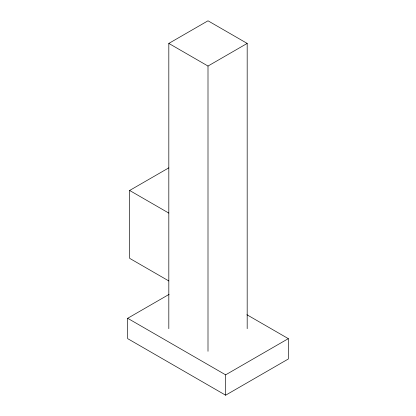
<?xml version="1.0" encoding="UTF-8"?>
<svg xmlns="http://www.w3.org/2000/svg" width="416" height="416" viewBox="0 0 416 416"><rect width="100%" height="100%" fill="white"/><g stroke="black" fill="none" stroke-linecap="round" stroke-linejoin="round"><path stroke-width="0.62" d="M168.818 328.682L168.818 43.42L208 20.8L247.182 43.42L247.182 328.682M168.818 43.42L208 66.045L247.182 43.42M168.818 280.956L129.636 258.336L129.636 190.471L168.818 167.846M246.901 314.73L288.324 338.645L288.324 359.003L225.633 395.2L127.676 338.645L127.676 318.287L169.099 294.372M127.676 318.287L225.633 374.842L288.324 338.645M129.636 190.471L168.818 213.091M225.633 374.842L225.633 395.2M208 66.045L208 351.302"/></g></svg>
